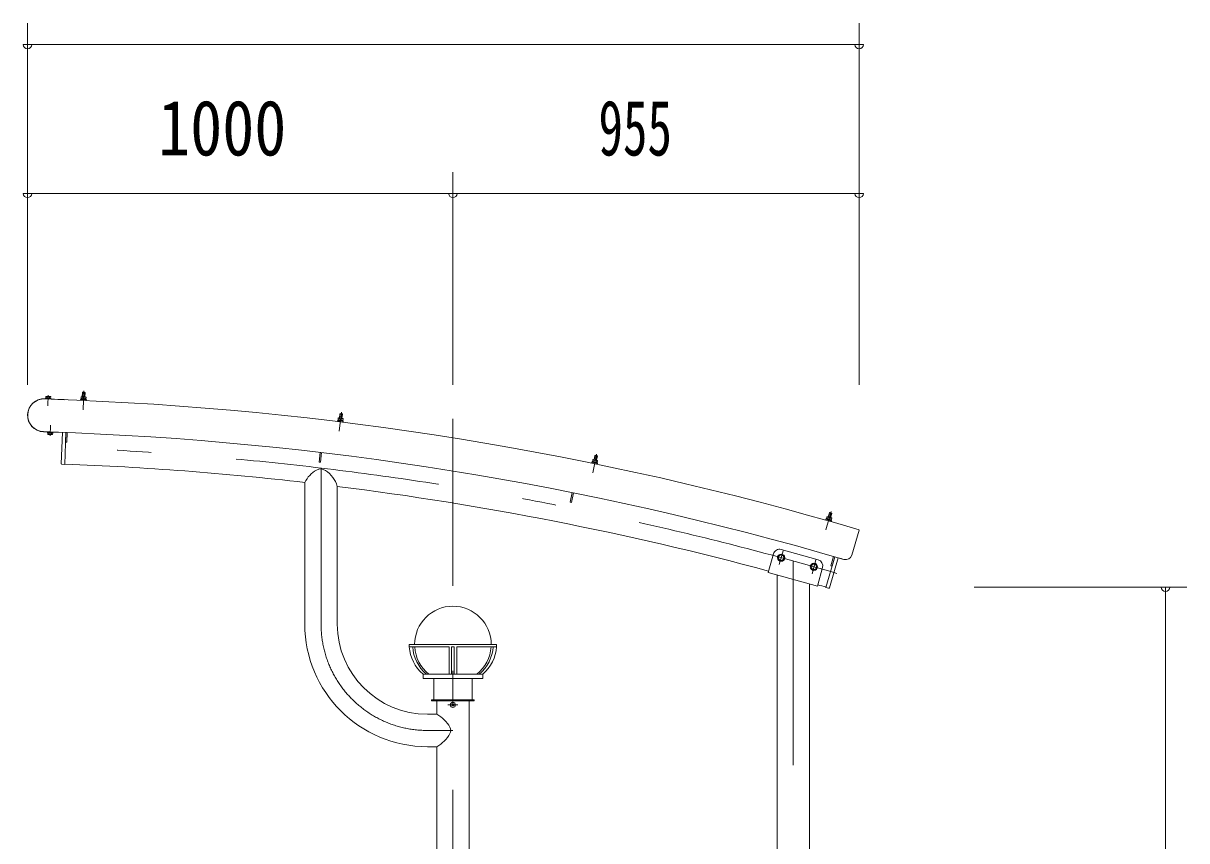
# Model space of a CAD drawing. Units: millimetres, scale not verified. Extents: x -23102 to 23102, y -10142 to 10142.
# Drawn here: x 6491 to 9226, y 3008 to 4930 of the extents above; entities that cross this region are included whole.
import ezdxf
from ezdxf.enums import TextEntityAlignment as Align

# ---------------------------------------------------------------- set-up
doc = ezdxf.new("R2010")
doc.units = ezdxf.units.MM
doc.header["$LTSCALE"] = 40
doc.linetypes.add('USER3', pattern=[24, 12, -5, 2, -5])
for name, color, linetype, lineweight in [('0-0_0', 7, 'Continuous', 18), ('0-2_1-0BOLD', 7, 'Continuous', 18), ('0-3_1-2CENTER', 3, 'USER3', 18), ('0-4_1-4THIN', 4, 'Continuous', 18), ('0-5_1-5DIM', 3, 'Continuous', 18)]:
    doc.layers.add(name, color=color, linetype=linetype, lineweight=lineweight)
doc.styles.add('ＭＳ ゴシック', font='')
doc.styles.get('ＭＳ ゴシック').set_extended_font_data('MS Gothic')

# ---------------------------------------------------------------- blocks, each defined once
blk = doc.blocks.new('ledl')
at = {"layer": '0-0_0'}
for p, q in [((14388.17, 13926.97), (14183.17, 13926.97)), ((14183.17, 13920.97), (14183.17, 13926.97)), ((14388.17, 13920.97), (14388.17, 13926.97)), ((14276.67, 13920.97), (14183.17, 13920.97)), ((14276.67, 13920.97), (14276.67, 13856.97)), ((14288.67, 13920.97), (14282.67, 13920.97)), ((14282.67, 13920.97), (14282.67, 13856.97)), ((14288.67, 13920.97), (14288.67, 13856.97)), ((14388.17, 13920.97), (14294.67, 13920.97)), ((14294.67, 13920.97), (14294.67, 13856.97)), ((14215.67, 13846.97), (14355.67, 13846.97)), ((14240.67, 13796.97), (14240.67, 13846.97)), ((14330.67, 13796.97), (14330.67, 13846.97)), ((14355.67, 13846.97), (14355.67, 13856.97)), ((14240.67, 13796.97), (14330.67, 13796.97))]:
    blk.add_line(p, q, dxfattribs=at)
blk.add_lwpolyline([(14215.67, 13846.97), (14215.67, 13856.97), (14355.67, 13856.97)], dxfattribs=at)
for start, end in [(0, 180), (183.82255, 231.05756), (308.94244, 356.17745)]:
    blk.add_arc((14285.67, 13926.97), 90, start, end, dxfattribs=at)
for centre, major_axis, start_param, end_param in [((14285.67, 13926.97), (102.47, 6.5), 3.1362923, 3.9034857), ((14293.67, 13926.97), (102.47, 6.5), 3.1362923, 3.9034857), ((14277.67, 13926.97), (-102.47, 6.5), 2.3796996, 3.146893), ((14285.67, 13926.97), (-102.47, 6.5), 2.3796996, 3.146893)]:
    blk.add_ellipse(centre, major_axis=major_axis, ratio=0.92312, start_param=start_param, end_param=end_param, dxfattribs=at)

msp = doc.modelspace()

# ---------------------------------------------------------------- linework, layer by layer
at = {"layer": '0-2_1-0BOLD'}
for p, q in [((6546.41, 4048.73), (6546.55, 4052.24)), ((6552.18, 4048.51), (6552.32, 4052.02)), ((6629.41, 4047), (6629.58, 4051.5)), ((6635.35, 4051.28), (6635.18, 4046.77)), ((6541.22, 4046.84), (6587.19, 4045.04)), ((7233.42, 3996.77), (7233.96, 4001.25)), ((7239.69, 4000.56), (7239.16, 3996.09)), ((7241.04, 4010.97), (7239.86, 4001.04)), ((6538.2, 3969.39), (6582.17, 3967.68)), ((6554.21, 3969.27), (6538.22, 3969.89)), ((6551.24, 3967.28), (6551.11, 3963.78)), ((6557.01, 3967.06), (6556.88, 3963.55)), ((6560.37, 3966.93), (6560.44, 3968.53)), ((6580.15, 3894.54), (6582.99, 3968.13)), ((6590.99, 3967.83), (6588.09, 3892.74)), ((6590.09, 3944.85), (6590.98, 3967.83)), ((6594.18, 3967.71), (6593.28, 3944.72)), ((6593.28, 3944.72), (6590.09, 3944.85)), ((7186.11, 3898.07), (7188.83, 3920.91)), ((7192, 3920.53), (7189.28, 3897.69)), ((7840.26, 3912.22), (7838.29, 3902.42)), ((6588.09, 3892.74), (6581.6, 3892.99)), ((7189.28, 3897.69), (7186.11, 3898.07)), ((7831.53, 3898.68), (7832.42, 3903.1)), ((7838.08, 3901.96), (7837.19, 3897.54)), ((7152.57, 3850.34), (7152.57, 3517.17)), ((7228.87, 3517.17), (7228.87, 3841.17)), ((7776.52, 3804.05), (7781.05, 3826.6)), ((7779.66, 3803.42), (7776.52, 3804.05)), ((7784.18, 3825.97), (7779.66, 3803.42)), ((8381.58, 3764.37), (8382.83, 3768.7)), ((8388.38, 3767.1), (8387.13, 3762.76)), ((8455.72, 3738.53), (8438.17, 3679.05)), ((8359.18, 3668.54), (8272.47, 3692.66)), ((8265.1, 3675.49), (8270.45, 3680.75)), ((8266.98, 3668.22), (8265.1, 3675.49)), ((8270.45, 3680.75), (8277.68, 3678.75)), ((8398.64, 3675.52), (8377.72, 3603.34)), ((8385.82, 3602.56), (8406.32, 3673.29)), ((8389.18, 3654.32), (8395.57, 3676.41)), ((8398.64, 3675.52), (8392.25, 3653.43)), ((8342.17, 3654.04), (8347.52, 3659.31)), ((8344.05, 3646.78), (8342.17, 3654.04)), ((8347.52, 3659.31), (8354.75, 3657.31)), ((8369.61, 3650.09), (8357.61, 3606.7)), ((8392.25, 3653.43), (8389.18, 3654.32)), ((8262.57, 3633.14), (8262.57, 2947.17)), ((8338.87, 3611.91), (8338.87, 1848.79)), ((8377.72, 3603.34), (8383.96, 3601.54)), ((7538.87, 2963.17), (7538.87, 3337.17)), ((7499.61, 3327.52), (7498.63, 3328.54)), ((7499.61, 3326.82), (7498.63, 3325.81)), ((7500.37, 3328.28), (7499.36, 3329.27)), ((7500.37, 3326.06), (7499.36, 3325.08)), ((7501.07, 3328.28), (7502.09, 3329.27)), ((7501.07, 3326.06), (7502.09, 3325.08)), ((7501.83, 3327.52), (7502.81, 3328.54)), ((7501.83, 3326.82), (7502.81, 3325.81)), ((7440.72, 3229.02), (7462.57, 3229.02)), ((7462.57, 3229.02), (7462.57, 2963.17))]:
    msp.add_line(p, q, dxfattribs=at)
for points in [[(6555.48, 4046.78), (6555.54, 4048.38), (6543.05, 4048.87), (6542.99, 4047.27)], [(6543.55, 4048.85), (6543.69, 4052.35), (6544.56, 4052.81), (6554.35, 4052.43), (6555.18, 4051.9), (6555.04, 4048.4)], [(6638.04, 4046.66), (6638.21, 4051.16), (6637.38, 4051.69), (6627.59, 4052.07), (6626.72, 4051.61), (6626.54, 4047.11)], [(6629.49, 4052), (6629.88, 4061.99), (6635.87, 4061.75), (6635.48, 4051.76)], [(6629.88, 4061.99), (6630.91, 4062.95), (6634.91, 4062.79), (6635.87, 4061.75)], [(6587.19, 4045.04), (6587.2, 4045.54), (6541.24, 4047.33)], [(7242, 3995.75), (7242.53, 4000.22), (7241.75, 4000.81), (7232.02, 4001.97), (7231.11, 4001.58), (7230.58, 3997.11)], [(7233.9, 4001.75), (7235.08, 4011.68), (7241.04, 4010.97), (7240.17, 4012.08), (7236.2, 4012.55), (7235.08, 4011.68)], [(6560.37, 3966.93), (6547.88, 3967.42), (6547.94, 3969.01)], [(6548.38, 3967.4), (6548.25, 3963.89), (6549.08, 3963.37), (6558.87, 3962.98), (6559.74, 3963.44), (6559.87, 3966.95)], [(7832.41, 3903.6), (7834.38, 3913.4), (7840.26, 3912.22), (7839.47, 3913.4), (7835.55, 3914.19), (7834.38, 3913.4)], [(7840, 3896.97), (7840.89, 3901.4), (7840.15, 3902.04), (7830.54, 3903.97), (7829.61, 3903.66), (7828.73, 3899.24)], [(8382.86, 3769.2), (8385.64, 3778.81), (8391.41, 3777.14), (8388.63, 3767.53)], [(8385.64, 3778.81), (8386.88, 3779.49), (8390.72, 3778.38), (8391.41, 3777.14)], [(8389.88, 3761.97), (8391.13, 3766.3), (8390.45, 3767.01), (8381.04, 3769.73), (8380.08, 3769.5), (8378.83, 3765.16)], [(8253.99, 3682.21), (8242, 3638.86), (8357.61, 3606.7)], [(8266.98, 3668.22), (8274.21, 3666.22), (8279.56, 3671.48), (8277.68, 3678.75)], [(8344.05, 3646.78), (8351.29, 3644.78), (8356.64, 3650.04), (8354.75, 3657.31)], [(7462.57, 3337.17), (7462.57, 3305.32), (7440.72, 3305.32)]]:
    msp.add_lwpolyline(points, dxfattribs=at)
for points in [[(6626.05, 4047.13), (6625.98, 4045.53), (6638.47, 4045.04), (6638.54, 4046.64)], [(7230.08, 3997.17), (7242.5, 3995.69), (7242.31, 3994.1), (7229.89, 3995.58)], [(7828.24, 3899.34), (7840.49, 3896.88), (7840.18, 3895.31), (7827.92, 3897.77)], [(8378.35, 3765.3), (8390.36, 3761.83), (8389.91, 3760.29), (8377.91, 3763.77)], [(7550.72, 3337.17), (7550.72, 3339.47), (7450.72, 3339.47), (7450.72, 3337.17)]]:
    msp.add_lwpolyline(points, close=True, dxfattribs=at)
for centre, radius in [((8272.33, 3673.48), 8.5), ((8272.33, 3673.48), 6.3), ((8349.4, 3652.04), 8.5), ((8349.4, 3652.04), 6.3), ((7500.72, 3327.17), 5.9)]:
    msp.add_circle(centre, radius, dxfattribs=at)
for centre, radius, start, end in [((6545.05, 4050.46), 2.33, 49.92583, 87.76833), ((6549.11, 4043.89), 8.74, 68.47223, 107.06442), ((6553.68, 4050.12), 2.33, 87.76833, 125.61082), ((6628.08, 4049.72), 2.33, 49.92583, 87.76833), ((6632.15, 4043.15), 8.74, 68.47223, 107.06442), ((6636.71, 4049.38), 2.33, 87.76833, 125.61082), ((6539.72, 4008.36), 39, 87.76833, 267.76833), ((6539.72, 4008.36), 38.5, 87.76833, 267.76833), ((6300.72, -3562.73), 7613.15, 73.55577, 88.07326), ((6626.19, 4044.52), 1, 87.76833, 267.76833), ((6638.18, 4044.05), 1, 267.76834, 87.76833), ((7230.02, 3994.55), 1, 83.20786, 263.20786), ((7232.32, 3999.59), 2.33, 45.36537, 83.20786), ((7235.85, 3992.72), 8.74, 63.91177, 102.50395), ((7240.89, 3998.56), 2.33, 83.20786, 121.05035), ((7241.94, 3993.14), 1, 263.20787, 83.20786), ((6300.72, -3562.73), 7536.15, 73.66959, 88.07326), ((6582.25, 3969.68), 2, 267.76833, 291.47313), ((6549.75, 3965.68), 2.33, 267.76833, 305.61082), ((6554.31, 3971.91), 8.74, 248.47223, 287.06442), ((6558.38, 3965.34), 2.33, 229.92583, 267.76833), ((6581.65, 3894.49), 1.5, 177.79263, 267.79263), ((6300.72, -3562.73), 7461.85, 83.44478, 87.79263), ((7827.97, 3896.74), 1, 78.6474, 258.6474), ((7830.65, 3901.57), 2.33, 40.8049, 78.6474), ((7833.63, 3894.44), 8.74, 59.3513, 97.94348), ((7839.12, 3899.87), 2.33, 78.6474, 116.48988), ((7839.74, 3894.38), 1, 258.64742, 78.6474), ((7212.9, 3820.94), 67.11, 119.28321, 154.01731), ((7189.86, 3862.03), 20, 56.47532, 119.28321), ((7162.71, 3821.05), 69.15, 16.91507, 56.47532), ((6300.72, -3562.73), 7461.85, 74.91363, 82.85469), ((8377.87, 3762.74), 1, 73.8607, 253.8607), ((8380.95, 3767.33), 2.33, 36.0182, 73.8607), ((8383.32, 3759.98), 8.74, 54.56461, 93.15678), ((8389.24, 3764.93), 2.33, 73.8607, 111.70319), ((8389.4, 3759.4), 1, 253.86072, 73.8607), ((8268.45, 3678.21), 15, 74.45292, 164.53361), ((8355.16, 3654.09), 15, 344.53361, 74.45292), ((6300.72, -3562.73), 7536.15, 73.66959, 73.77559), ((8423.92, 3683.78), 15, 253.66959, 343.55577), ((6300.72, -3562.73), 7461.85, 73.8364, 73.9922), ((8384.38, 3602.98), 1.5, 253.8364, 343.8364), ((7440.72, 3517.17), 288.15, 180, 270), ((7440.72, 3517.17), 211.85, 180, 270), ((7500.72, 3327.17), 2.5, 123.11206, 146.88794), ((7500.72, 3327.17), 2.5, 213.11206, 236.88794), ((7499.25, 3327.17), 0.5, 315.99959, 44.00041), ((7500.72, 3328.64), 0.5, 225.99959, 314.00041), ((7500.72, 3325.7), 0.5, 45.99959, 134.00041), ((7502.19, 3327.17), 0.5, 135.99959, 224.00041), ((7500.72, 3327.17), 2.5, 33.11206, 56.88794), ((7500.72, 3327.17), 2.5, 303.11206, 326.88794), ((7424.16, 3235.15), 80, 29.51659, 61.30328), ((7424.16, 3299.2), 80, 298.69673, 330.48343), ((7480.72, 3267.17), 15, 330.48343, 29.51659)]:
    msp.add_arc(centre, radius, start, end, dxfattribs=at)
at = {"layer": '0-3_1-2CENTER'}
for p, q in [((6548.6, 4030.64), (6549.57, 4055.62)), ((6633.03, 4065.87), (6631.29, 4021.13)), ((7233.24, 3970.84), (7238.54, 4015.29)), ((7500.72, 1687.17), (7500.72, 4000.17)), ((6554.83, 3985.16), (6553.86, 3960.18)), ((7829.29, 3872.84), (7838.1, 3916.73)), ((7190.72, 3884.28), (7190.72, 3517.17)), ((8389.64, 3781.82), (8377.19, 3738.81)), ((8276.86, 3689.87), (8267.8, 3657.1)), ((8300.72, 3665.69), (8300.72, 1687.17)), ((8353.94, 3668.43), (8344.87, 3635.66)), ((7512.52, 3327.17), (7488.92, 3327.17)), ((7440.72, 3267.17), (7500.72, 3267.17))]:
    msp.add_line(p, q, dxfattribs=at)
for centre, radius, start, end in [((6300.72, -3562.73), 7500, 73.71976, 87.96529), ((7440.72, 3517.17), 250, 180, 270)]:
    msp.add_arc(centre, radius, start, end, dxfattribs=at)
at = {"layer": '0-4_1-4THIN'}
for p, q in [((6630.44, 4062.51), (6630.03, 4051.97)), ((6634.94, 4051.78), (6635.35, 4062.32)), ((7235.69, 4012.15), (7234.44, 4001.68)), ((7239.32, 4001.1), (7240.57, 4011.57)), ((7835.01, 3913.83), (7832.94, 3903.49)), ((7837.76, 3902.52), (7839.83, 3912.86)), ((8386.31, 3779.18), (8383.38, 3769.05)), ((8388.11, 3767.69), (8391.04, 3777.81))]:
    msp.add_line(p, q, dxfattribs=at)
at = {"layer": '0-5_1-5DIM'}
for p, q in [((6500.72, 4080.18), (6500.72, 4930.17)), ((8455.72, 4930.17), (8455.72, 4080.18)), ((6510.72, 4880.17), (6490.72, 4880.17)), ((6500.72, 4880.17), (8455.72, 4880.17)), ((6500.72, 4880.17), (8455.72, 4880.17)), ((8465.72, 4880.17), (8445.72, 4880.17)), ((7500.72, 4080.18), (7500.72, 4580.17)), ((6510.72, 4530.17), (6490.72, 4530.17)), ((6500.72, 4530.17), (8455.72, 4530.17)), ((6500.72, 4530.17), (7500.72, 4530.17)), ((7510.72, 4530.17), (7490.72, 4530.17)), ((7500.72, 4530.17), (8455.72, 4530.17)), ((8465.72, 4530.17), (8445.72, 4530.17)), ((9225.72, 3604.17), (8725.72, 3604.17)), ((9185.71, 3604.17), (9165.71, 3604.17)), ((9175.71, 1837.17), (9175.71, 3604.17))]:
    msp.add_line(p, q, dxfattribs=at)
for centre in [(6500.72, 4880.17), (8455.72, 4880.17), (6500.72, 4530.17), (7500.72, 4530.17), (8455.72, 4530.17), (9175.71, 3604.17)]:
    msp.add_arc(centre, 10, 180, 0, dxfattribs=at)

# ---------------------------------------------------------------- block references
at = {"layer": '0-0_0'}
msp.add_blockref('ledl', (-6784.95, -10457.5), dxfattribs=at)

# ---------------------------------------------------------------- texts
at = {"layer": '0-5_1-5DIM', "color": 7, "style": 'ＭＳ ゴシック'}
for s, width, p in [('1000', 0.85, (6807.92, 4580.17)), ('955', 0.65, (7842.88, 4580.17))]:
    msp.add_text(s, height=130.2, dxfattribs=dict(at, width=width)).set_placement(p, align=Align.BOTTOM_LEFT)

doc.saveas('drawing.dxf')
